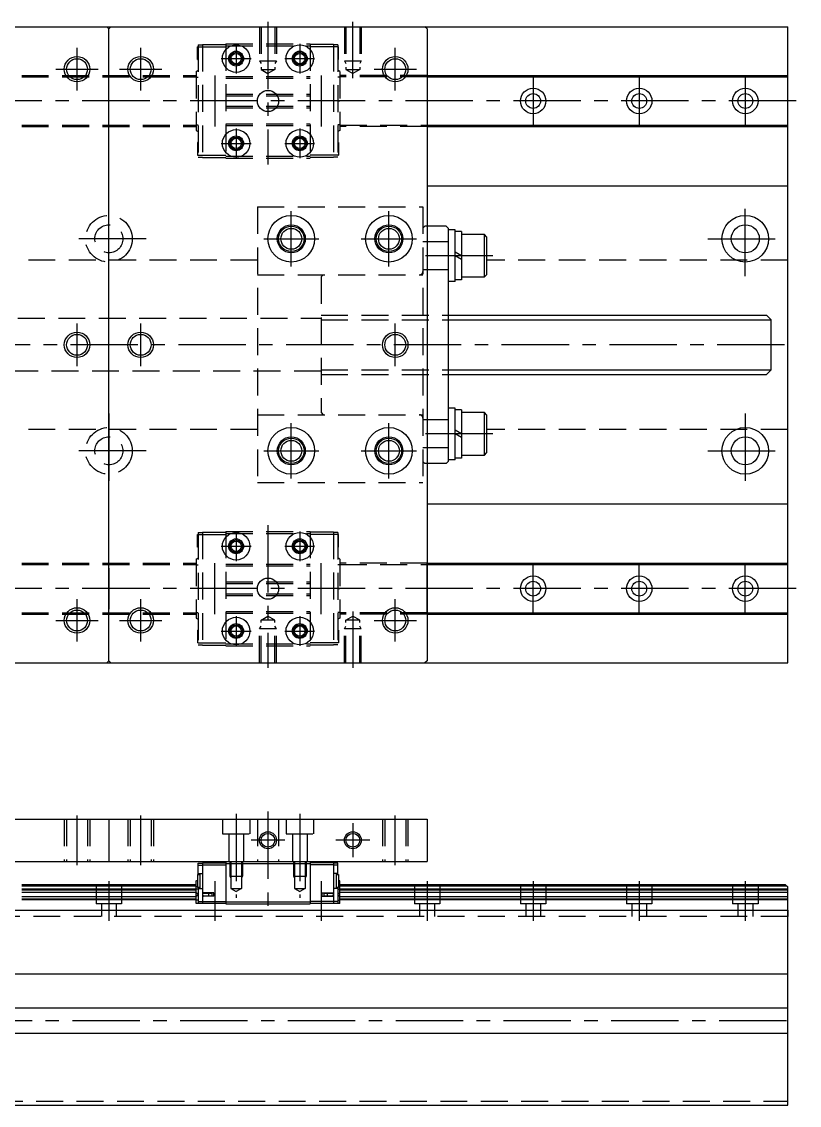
# Model space of a CAD drawing. Extents: x -2 to 674, y -8 to 273.
# Drawn here: x 490.3 to 673.6, y 17.5 to 273 of the extents above; entities that cross this region are included whole.
import ezdxf

# ---------------------------------------------------------------- set-up
doc = ezdxf.new("R2010")
doc.units = 0
doc.header["$LTSCALE"] = 0.5
doc.linetypes.add('CENTER', pattern=[50.8, 31.75, -6.35, 6.35, -6.35])
doc.linetypes.add('DASHED', pattern=[19.05, 12.7, -6.35])
for name, color, linetype in [('MSM_CENTER', 1, 'CENTER'), ('MSM_CONTINUOUS', 7, 'CONTINUOUS'), ('MSM_DASHED', 4, 'DASHED'), ('MSM_NARROW', 5, 'CONTINUOUS')]:
    doc.layers.add(name, color=color, linetype=linetype)

msp = doc.modelspace()

# ---------------------------------------------------------------- linework, layer by layer
at = {"layer": 'MSM_CENTER'}
for p, q in [((548.36, 273.03), (548.36, 239.33)), ((568.36, 259.7), (568.36, 273.03)), ((503.36, 256.83), (503.36, 266.83)), ((518.36, 256.83), (518.36, 266.83)), ((540.86, 267.83), (540.86, 260.83)), ((555.86, 267.83), (555.86, 260.83)), ((578.36, 256.83), (578.36, 266.83)), ((537.36, 264.33), (544.36, 264.33)), ((552.36, 264.33), (559.36, 264.33)), ((498.36, 261.83), (508.36, 261.83)), ((513.36, 261.83), (523.36, 261.83)), ((573.36, 261.83), (583.36, 261.83)), ((510.86, 249.53), (510.86, 259.13)), ((535.86, 260.33), (535.86, 248.33)), ((560.86, 260.33), (560.86, 248.33)), ((585.86, 260.33), (585.86, 248.33)), ((610.86, 260.33), (610.86, 248.33)), ((635.86, 260.33), (635.86, 248.33)), ((660.86, 260.33), (660.86, 248.33)), ((672.88, 254.33), (346.83, 254.33)), ((540.86, 247.83), (540.86, 240.83)), ((555.86, 247.83), (555.86, 240.83)), ((537.36, 244.33), (544.36, 244.33)), ((552.36, 244.33), (559.36, 244.33)), ((510.86, 213.03), (510.86, 230.63)), ((660.86, 213.03), (660.86, 230.63)), ((553.86, 215.33), (553.86, 228.33)), ((576.86, 215.33), (576.86, 228.33)), ((519.66, 221.83), (502.06, 221.83)), ((547.36, 221.83), (560.36, 221.83)), ((570.36, 221.83), (583.36, 221.83)), ((652.06, 221.83), (669.66, 221.83)), ((601.38, 217.83), (582.86, 217.83)), ((503.36, 191.83), (503.36, 201.83)), ((518.36, 191.83), (518.36, 201.83)), ((578.36, 191.83), (578.36, 201.83)), ((670.11, 196.83), (234.71, 196.83)), ((510.86, 180.63), (510.86, 163.03)), ((660.86, 180.63), (660.86, 163.03)), ((553.86, 165.33), (553.86, 178.33)), ((576.86, 165.33), (576.86, 178.33)), ((601.38, 175.83), (582.86, 175.83)), ((519.66, 171.83), (502.06, 171.83)), ((547.36, 171.83), (560.36, 171.83)), ((570.36, 171.83), (583.36, 171.83)), ((652.06, 171.83), (669.66, 171.83)), ((548.36, 154.33), (548.36, 120.62)), ((540.86, 152.83), (540.86, 145.83)), ((555.86, 152.83), (555.86, 145.83)), ((537.36, 149.33), (544.36, 149.33)), ((552.36, 149.33), (559.36, 149.33)), ((510.86, 144.13), (510.86, 134.53)), ((535.86, 133.33), (535.86, 145.33)), ((560.86, 133.33), (560.86, 145.33)), ((585.86, 133.33), (585.86, 145.33)), ((610.86, 133.33), (610.86, 145.33)), ((635.86, 133.33), (635.86, 145.33)), ((660.86, 133.33), (660.86, 145.33)), ((672.88, 139.33), (346.83, 139.33)), ((503.36, 126.83), (503.36, 136.83)), ((518.36, 126.83), (518.36, 136.83)), ((578.36, 126.83), (578.36, 136.83)), ((568.36, 133.96), (568.36, 120.62)), ((498.36, 131.83), (508.36, 131.83)), ((513.36, 131.83), (523.36, 131.83)), ((540.86, 132.83), (540.86, 125.83)), ((555.86, 132.83), (555.86, 125.83)), ((573.36, 131.83), (583.36, 131.83)), ((537.36, 129.33), (544.36, 129.33)), ((552.36, 129.33), (559.36, 129.33)), ((503.36, 74.11), (503.36, 85.86)), ((518.36, 74.11), (518.36, 85.86)), ((540.86, 86.22), (540.86, 66.41)), ((548.36, 86.74), (548.36, 63.49)), ((555.86, 86.22), (555.86, 66.41)), ((578.36, 74.11), (578.36, 85.86)), ((568.36, 83.99), (568.36, 75.99)), ((552.36, 79.99), (544.36, 79.99)), ((572.36, 79.99), (564.36, 79.99)), ((510.86, 70.31), (510.86, 60.97)), ((535.86, 70.31), (535.86, 60.97)), ((560.86, 70.31), (560.86, 60.97)), ((585.86, 70.31), (585.86, 60.97)), ((610.86, 70.31), (610.86, 60.97)), ((635.86, 70.31), (635.86, 60.97)), ((660.86, 70.31), (660.86, 60.97)), ((349.87, 37.49), (673.59, 37.49))]:
    msp.add_line(p, q, dxfattribs=at)
at = {"layer": 'MSM_CONTINUOUS'}
for p, q in [((340.86, 271.83), (670.86, 271.83)), ((510.86, 271.33), (510.36, 271.83)), ((510.86, 271.33), (511.36, 271.83)), ((510.86, 122.33), (510.86, 271.33)), ((585.86, 271.33), (585.36, 271.83)), ((585.86, 271.33), (585.86, 122.33)), ((670.86, 121.83), (670.86, 271.83)), ((585.86, 260.33), (670.86, 260.33)), ((585.86, 260.03), (670.86, 260.03)), ((585.86, 248.63), (670.86, 248.63)), ((585.86, 248.33), (670.86, 248.33)), ((585.86, 234.33), (670.86, 234.33)), ((590.36, 224.83), (585.86, 224.83)), ((590.36, 224.83), (590.86, 224.33)), ((590.86, 224.33), (590.86, 169.33)), ((592.46, 223.93), (590.86, 223.93)), ((592.46, 211.73), (592.46, 223.93)), ((593.96, 223.53), (592.46, 223.53)), ((593.96, 223.53), (593.96, 212.13)), ((599.36, 222.83), (593.96, 222.83)), ((599.96, 222.23), (599.36, 222.83)), ((599.36, 212.83), (599.36, 222.83)), ((599.96, 213.43), (599.96, 222.23)), ((593.96, 217.83), (592.46, 218.69)), ((593.96, 216.96), (592.46, 217.83)), ((593.96, 212.13), (592.46, 212.13)), ((593.96, 212.83), (599.36, 212.83)), ((599.36, 212.83), (599.96, 213.43)), ((592.46, 211.73), (590.86, 211.73)), ((590.86, 203.83), (665.86, 203.83)), ((665.86, 203.83), (666.86, 202.83)), ((666.86, 202.83), (666.86, 190.83)), ((590.86, 189.83), (665.86, 189.83)), ((666.86, 190.83), (665.86, 189.83)), ((592.46, 181.93), (590.86, 181.93)), ((592.46, 169.73), (592.46, 181.93)), ((593.96, 181.53), (592.46, 181.53)), ((593.96, 181.53), (593.96, 170.13)), ((599.36, 180.83), (593.96, 180.83)), ((599.96, 180.23), (599.36, 180.83)), ((599.36, 170.83), (599.36, 180.83)), ((599.96, 171.43), (599.96, 180.23)), ((593.96, 175.83), (592.46, 176.69)), ((593.96, 174.96), (592.46, 175.83)), ((599.36, 170.83), (599.96, 171.43)), ((590.36, 168.83), (585.86, 168.83)), ((590.36, 168.83), (590.86, 169.33)), ((592.46, 169.73), (590.86, 169.73)), ((593.96, 170.13), (592.46, 170.13)), ((593.96, 170.83), (599.36, 170.83)), ((585.86, 159.33), (670.86, 159.33)), ((585.86, 145.33), (670.86, 145.33)), ((585.86, 145.03), (670.86, 145.03)), ((585.86, 133.63), (670.86, 133.63)), ((585.86, 133.33), (670.86, 133.33)), ((340.86, 121.83), (670.86, 121.83)), ((510.86, 122.33), (510.36, 121.83)), ((510.86, 122.33), (511.36, 121.83)), ((585.86, 122.33), (585.36, 121.83)), ((435.86, 84.99), (585.86, 84.99)), ((510.86, 84.99), (510.86, 74.99)), ((585.86, 84.99), (585.86, 74.99)), ((435.86, 74.99), (585.86, 74.99)), ((531.91, 71.89), (531.91, 74.59)), ((531.91, 74.59), (532.91, 74.59)), ((532.91, 74.69), (532.91, 65.09)), ((532.91, 74.69), (538.41, 74.69)), ((532.91, 74.19), (538.41, 74.19)), ((538.41, 74.99), (538.41, 64.99)), ((538.41, 74.49), (558.31, 74.49)), ((558.31, 74.99), (558.31, 64.99)), ((563.81, 74.69), (558.31, 74.69)), ((563.81, 74.19), (558.31, 74.19)), ((563.81, 74.69), (563.81, 65.09)), ((564.81, 74.59), (563.81, 74.59)), ((564.81, 71.89), (564.81, 74.59)), ((531.71, 71.89), (532.31, 71.89)), ((531.71, 71.89), (531.71, 68.89)), ((531.91, 74.09), (532.91, 74.09)), ((531.91, 72.19), (532.91, 72.19)), ((532.31, 72.19), (532.31, 68.59)), ((564.81, 74.09), (563.81, 74.09)), ((564.81, 72.19), (563.81, 72.19)), ((564.41, 72.19), (564.41, 68.59)), ((564.41, 71.89), (565.01, 71.89)), ((565.01, 71.89), (565.01, 68.89)), ((531.41, 69.49), (490.31, 69.49)), ((531.41, 69.19), (490.31, 69.19)), ((531.41, 70.42), (531.71, 70.6)), ((531.41, 65.09), (531.41, 70.42)), ((531.41, 69.12), (531.71, 69.12)), ((565.31, 70.42), (565.01, 70.6)), ((565.31, 69.12), (565.01, 69.12)), ((565.31, 65.09), (565.31, 70.42)), ((670.36, 69.49), (565.31, 69.49)), ((670.66, 69.19), (565.31, 69.19)), ((670.36, 69.49), (670.86, 68.99)), ((531.41, 68.45), (490.31, 68.45)), ((531.41, 68.24), (490.31, 68.24)), ((531.41, 67.69), (490.31, 67.69)), ((531.41, 66.69), (490.31, 66.69)), ((531.91, 68.49), (531.41, 68.49)), ((531.91, 67.37), (531.41, 67.63)), ((531.91, 67.27), (531.41, 67.53)), ((531.91, 67.1), (531.41, 66.84)), ((531.91, 67.01), (531.41, 66.75)), ((532.31, 68.89), (531.71, 68.89)), ((531.91, 68.89), (531.91, 65.09)), ((531.91, 68.59), (532.91, 68.59)), ((531.91, 67.1), (531.91, 67.1)), ((535.61, 67.59), (532.91, 67.59)), ((535.61, 66.79), (532.91, 66.79)), ((533.26, 67.54), (535.11, 67.54)), ((535.11, 66.84), (533.26, 66.84)), ((533.71, 67.54), (533.71, 67.59)), ((533.71, 66.79), (533.71, 66.84)), ((534.17, 67.54), (534.17, 67.59)), ((534.17, 66.79), (534.17, 66.84)), ((534.31, 67.54), (534.31, 66.84)), ((535.11, 67.54), (535.11, 66.84)), ((535.61, 66.79), (535.61, 67.59)), ((561.11, 67.59), (563.81, 67.59)), ((561.11, 66.79), (561.11, 67.59)), ((561.11, 66.79), (563.81, 66.79)), ((561.61, 66.84), (561.61, 67.54)), ((561.61, 67.54), (563.46, 67.54)), ((563.46, 66.84), (561.61, 66.84)), ((562.41, 66.84), (562.41, 67.54)), ((562.55, 67.54), (562.55, 67.59)), ((562.55, 66.79), (562.55, 66.84)), ((563.01, 67.54), (563.01, 67.59)), ((563.01, 66.79), (563.01, 66.84)), ((564.81, 68.59), (563.81, 68.59)), ((565.01, 68.89), (564.41, 68.89)), ((564.81, 68.89), (564.81, 65.09)), ((564.81, 68.49), (565.31, 68.49)), ((564.81, 67.37), (565.31, 67.63)), ((564.81, 67.27), (565.31, 67.53)), ((564.81, 67.1), (564.81, 67.1)), ((564.81, 67.1), (565.31, 66.84)), ((564.81, 67.01), (565.31, 66.75)), ((670.86, 68.45), (565.31, 68.45)), ((670.86, 68.24), (565.31, 68.24)), ((670.86, 67.69), (565.31, 67.69)), ((670.86, 66.69), (565.31, 66.69)), ((670.86, 17.49), (670.86, 68.99)), ((531.41, 66.13), (490.31, 66.13)), ((531.41, 65.92), (490.31, 65.92)), ((531.91, 65.88), (531.41, 65.88)), ((538.41, 65.09), (531.41, 65.09)), ((531.91, 65.59), (538.41, 65.59)), ((538.41, 65.49), (558.31, 65.49)), ((538.41, 64.99), (558.31, 64.99)), ((564.81, 65.59), (558.31, 65.59)), ((565.31, 65.09), (558.31, 65.09)), ((564.81, 65.88), (565.31, 65.88)), ((670.86, 66.13), (565.31, 66.13)), ((670.86, 65.92), (565.31, 65.92)), ((350.86, 63.49), (670.86, 63.49)), ((350.86, 48.49), (670.86, 48.49)), ((350.86, 40.49), (670.86, 40.49)), ((350.86, 34.49), (670.86, 34.49)), ((350.86, 17.49), (670.86, 17.49))]:
    msp.add_line(p, q, dxfattribs=at)
for centre, radius in [((540.86, 264.33), 3.25), ((540.86, 264.33), 1.75), ((555.86, 264.33), 3.25), ((555.86, 264.33), 1.75), ((503.36, 261.83), 2.46), ((518.36, 261.83), 2.46), ((540.86, 264.33), 1.23), ((555.86, 264.33), 1.23), ((578.36, 261.83), 2.46), ((548.36, 254.33), 2.5), ((610.86, 254.33), 3), ((610.86, 254.33), 1.75), ((635.86, 254.33), 3), ((635.86, 254.33), 1.75), ((660.86, 254.33), 3), ((660.86, 254.33), 1.75), ((540.86, 244.33), 3.25), ((540.86, 244.33), 1.75), ((540.86, 244.33), 1.23), ((555.86, 244.33), 3.25), ((555.86, 244.33), 1.75), ((555.86, 244.33), 1.23), ((553.86, 221.83), 5.5), ((553.86, 221.83), 3.3), ((576.86, 221.83), 5.5), ((576.86, 221.83), 3.3), ((660.86, 221.83), 5.5), ((660.86, 221.83), 3.3), ((553.86, 221.83), 2.46), ((576.86, 221.83), 2.46), ((503.36, 196.83), 2.46), ((518.36, 196.83), 2.46), ((578.36, 196.83), 2.46), ((553.86, 171.83), 5.5), ((576.86, 171.83), 5.5), ((660.86, 171.83), 5.5), ((553.86, 171.83), 3.3), ((553.86, 171.83), 2.46), ((576.86, 171.83), 3.3), ((576.86, 171.83), 2.46), ((660.86, 171.83), 3.3), ((540.86, 149.33), 3.25), ((540.86, 149.33), 1.75), ((555.86, 149.33), 3.25), ((555.86, 149.33), 1.75), ((540.86, 149.33), 1.23), ((555.86, 149.33), 1.23), ((548.36, 139.33), 2.5), ((610.86, 139.33), 3), ((610.86, 139.33), 1.75), ((635.86, 139.33), 3), ((635.86, 139.33), 1.75), ((660.86, 139.33), 3), ((660.86, 139.33), 1.75), ((503.36, 131.83), 2.46), ((518.36, 131.83), 2.46), ((578.36, 131.83), 2.46), ((540.86, 129.33), 3.25), ((540.86, 129.33), 1.75), ((540.86, 129.33), 1.23), ((555.86, 129.33), 3.25), ((555.86, 129.33), 1.75), ((555.86, 129.33), 1.23), ((548.36, 79.99), 1.62), ((568.36, 79.99), 1.62)]:
    msp.add_circle(centre, radius, dxfattribs=at)
for centre, start, end in [((533.26, 67.19), 90, 270), ((563.46, 67.19), 270, 90)]:
    msp.add_arc(centre, 0.35, start, end, dxfattribs=at)
at = {"layer": 'MSM_DASHED'}
for p, q in [((546.36, 271.83), (546.36, 263.83)), ((546.74, 271.83), (546.74, 261.76)), ((549.98, 271.83), (549.98, 261.76)), ((550.36, 271.83), (550.36, 263.83)), ((566.36, 271.83), (566.36, 263.83)), ((566.74, 271.83), (566.74, 261.76)), ((569.98, 271.83), (569.98, 261.76)), ((570.36, 271.83), (570.36, 263.83)), ((531.91, 267.13), (531.71, 267.13)), ((531.71, 264.13), (531.71, 267.13)), ((531.91, 267.58), (532.91, 267.58)), ((531.91, 267.58), (531.91, 241.08)), ((531.91, 267.08), (532.91, 267.08)), ((532.91, 267.63), (538.41, 267.63)), ((532.91, 267.63), (532.91, 241.03)), ((532.91, 267.13), (538.41, 267.13)), ((538.41, 267.83), (558.31, 267.83)), ((538.41, 267.83), (538.41, 240.83)), ((538.41, 267.33), (558.31, 267.33)), ((558.31, 267.83), (558.31, 240.83)), ((563.81, 267.63), (558.31, 267.63)), ((563.81, 267.13), (558.31, 267.13)), ((563.81, 267.63), (563.81, 241.03)), ((564.81, 267.58), (563.81, 267.58)), ((564.81, 267.08), (563.81, 267.08)), ((564.81, 267.58), (564.81, 241.08)), ((565.01, 267.13), (564.81, 267.13)), ((565.01, 264.13), (565.01, 267.13)), ((531.71, 264.13), (531.91, 264.13)), ((546.36, 263.83), (550.36, 263.83)), ((546.36, 263.83), (546.74, 263.17)), ((550.36, 263.83), (549.98, 263.17)), ((564.81, 264.13), (565.01, 264.13)), ((566.36, 263.83), (570.36, 263.83)), ((566.36, 263.83), (566.74, 263.17)), ((570.36, 263.83), (569.98, 263.17)), ((531.41, 261.26), (531.91, 261.56)), ((531.41, 261.26), (531.41, 247.4)), ((546.74, 261.76), (549.98, 261.76)), ((546.74, 261.76), (548.36, 260.83)), ((549.98, 261.76), (548.36, 260.83)), ((565.31, 261.26), (564.81, 261.56)), ((565.31, 261.26), (565.31, 247.4)), ((566.74, 261.76), (569.98, 261.76)), ((566.74, 261.76), (568.36, 260.83)), ((569.98, 261.76), (568.36, 260.83)), ((490.31, 260.33), (531.41, 260.33)), ((490.31, 260.03), (531.41, 260.03)), ((531.41, 259.96), (531.91, 259.96)), ((538.41, 260.13), (558.31, 260.13)), ((538.41, 259.73), (558.31, 259.73)), ((565.31, 259.96), (564.81, 259.96)), ((585.86, 260.33), (565.31, 260.33)), ((585.86, 260.03), (565.31, 260.03)), ((538.41, 255.93), (558.31, 255.93)), ((531.91, 254.33), (531.41, 254.33)), ((538.41, 255.53), (558.31, 255.53)), ((538.41, 253.13), (558.31, 253.13)), ((564.81, 254.33), (565.31, 254.33)), ((538.41, 252.73), (558.31, 252.73)), ((490.31, 248.63), (531.41, 248.63)), ((490.31, 248.33), (531.41, 248.33)), ((531.41, 248.7), (531.91, 248.7)), ((538.41, 248.93), (558.31, 248.93)), ((538.41, 248.53), (558.31, 248.53)), ((565.31, 248.7), (564.81, 248.7)), ((565.31, 248.63), (585.86, 248.63)), ((585.86, 248.33), (565.31, 248.33)), ((531.41, 247.4), (531.91, 247.1)), ((565.31, 247.4), (564.81, 247.1)), ((531.91, 244.53), (531.71, 244.53)), ((531.71, 244.53), (531.71, 241.53)), ((565.01, 244.53), (564.81, 244.53)), ((565.01, 244.53), (565.01, 241.53)), ((531.71, 241.53), (531.91, 241.53)), ((531.91, 241.58), (532.91, 241.58)), ((531.91, 241.08), (532.91, 241.08)), ((532.91, 241.53), (538.41, 241.53)), ((532.91, 241.03), (538.41, 241.03)), ((538.41, 241.33), (558.31, 241.33)), ((538.41, 240.83), (558.31, 240.83)), ((563.81, 241.53), (558.31, 241.53)), ((563.81, 241.03), (558.31, 241.03)), ((564.81, 241.58), (563.81, 241.58)), ((564.81, 241.08), (563.81, 241.08)), ((564.81, 241.53), (565.01, 241.53)), ((545.86, 229.33), (545.86, 164.33)), ((545.86, 229.33), (584.86, 229.33)), ((584.86, 229.33), (584.86, 164.33)), ((585.36, 224.83), (584.86, 224.33)), ((585.86, 224.83), (585.36, 224.83)), ((590.86, 221.13), (584.86, 221.13)), ((545.86, 216.83), (475.86, 216.83)), ((670.86, 216.83), (599.96, 216.83)), ((545.86, 213.33), (584.86, 213.33)), ((561.36, 213.33), (560.86, 212.83)), ((560.86, 212.83), (560.86, 180.83)), ((590.86, 214.53), (584.86, 214.53)), ((460.86, 203.08), (560.86, 203.08)), ((560.86, 203.83), (590.86, 203.83)), ((560.86, 202.75), (590.86, 202.75)), ((560.86, 190.58), (460.86, 190.58)), ((560.86, 190.91), (590.86, 190.91)), ((560.86, 189.83), (590.86, 189.83)), ((545.86, 180.33), (584.86, 180.33)), ((560.86, 180.83), (561.36, 180.33)), ((590.86, 179.13), (584.86, 179.13)), ((545.86, 176.83), (475.86, 176.83)), ((670.86, 176.83), (599.96, 176.83)), ((590.86, 172.53), (584.86, 172.53)), ((585.36, 168.83), (584.86, 169.33)), ((585.86, 168.83), (585.36, 168.83)), ((545.86, 164.33), (584.86, 164.33)), ((531.71, 152.13), (531.91, 152.13)), ((531.71, 149.13), (531.71, 152.13)), ((531.91, 152.58), (531.91, 126.08)), ((531.91, 152.58), (532.91, 152.58)), ((531.91, 152.08), (532.91, 152.08)), ((532.91, 152.63), (532.91, 126.03)), ((532.91, 152.63), (538.41, 152.63)), ((532.91, 152.13), (538.41, 152.13)), ((538.41, 152.83), (558.31, 152.83)), ((538.41, 152.83), (538.41, 125.83)), ((538.41, 152.33), (558.31, 152.33)), ((558.31, 152.83), (558.31, 125.83)), ((563.81, 152.63), (558.31, 152.63)), ((563.81, 152.13), (558.31, 152.13)), ((563.81, 152.63), (563.81, 126.03)), ((564.81, 152.58), (563.81, 152.58)), ((564.81, 152.08), (563.81, 152.08)), ((564.81, 152.58), (564.81, 126.08)), ((564.81, 152.13), (565.01, 152.13)), ((565.01, 149.13), (565.01, 152.13)), ((531.91, 149.13), (531.71, 149.13)), ((565.01, 149.13), (564.81, 149.13)), ((531.41, 146.26), (531.91, 146.56)), ((531.41, 146.26), (531.41, 132.4)), ((565.31, 146.26), (564.81, 146.56)), ((565.31, 146.26), (565.31, 132.4)), ((490.31, 145.33), (531.41, 145.33)), ((490.31, 145.03), (531.41, 145.03)), ((531.41, 144.96), (531.91, 144.96)), ((538.41, 145.13), (558.31, 145.13)), ((538.41, 144.73), (558.31, 144.73)), ((565.31, 144.96), (564.81, 144.96)), ((585.86, 145.33), (565.31, 145.33)), ((565.31, 145.03), (585.86, 145.03)), ((538.41, 140.93), (558.31, 140.93)), ((531.91, 139.33), (531.41, 139.33)), ((538.41, 140.53), (558.31, 140.53)), ((538.41, 138.13), (558.31, 138.13)), ((564.81, 139.33), (565.31, 139.33)), ((538.41, 137.73), (558.31, 137.73)), ((490.31, 133.63), (531.41, 133.63)), ((490.31, 133.33), (531.41, 133.33)), ((531.41, 133.7), (531.91, 133.7)), ((538.41, 133.93), (558.31, 133.93)), ((538.41, 133.53), (558.31, 133.53)), ((565.31, 133.7), (564.81, 133.7)), ((585.86, 133.63), (565.31, 133.63)), ((585.86, 133.33), (565.31, 133.33)), ((531.41, 132.4), (531.91, 132.1)), ((546.36, 129.83), (546.74, 130.49)), ((546.74, 131.89), (548.36, 132.83)), ((549.98, 131.89), (546.74, 131.89)), ((546.74, 121.83), (546.74, 131.89)), ((549.98, 131.89), (548.36, 132.83)), ((549.98, 121.83), (549.98, 131.89)), ((550.36, 129.83), (549.98, 130.49)), ((565.31, 132.4), (564.81, 132.1)), ((566.36, 129.83), (566.74, 130.49)), ((566.74, 131.89), (568.36, 132.83)), ((569.98, 131.89), (566.74, 131.89)), ((566.74, 121.83), (566.74, 131.89)), ((569.98, 131.89), (568.36, 132.83)), ((569.98, 121.83), (569.98, 131.89)), ((570.36, 129.83), (569.98, 130.49)), ((531.71, 129.53), (531.91, 129.53)), ((531.71, 129.53), (531.71, 126.53)), ((550.36, 129.83), (546.36, 129.83)), ((546.36, 121.83), (546.36, 129.83)), ((550.36, 121.83), (550.36, 129.83)), ((564.81, 129.53), (565.01, 129.53)), ((565.01, 129.53), (565.01, 126.53)), ((570.36, 129.83), (566.36, 129.83)), ((566.36, 121.83), (566.36, 129.83)), ((570.36, 121.83), (570.36, 129.83)), ((531.91, 126.53), (531.71, 126.53)), ((531.91, 126.58), (532.91, 126.58)), ((531.91, 126.08), (532.91, 126.08)), ((532.91, 126.53), (538.41, 126.53)), ((532.91, 126.03), (538.41, 126.03)), ((538.41, 126.33), (558.31, 126.33)), ((538.41, 125.83), (558.31, 125.83)), ((563.81, 126.53), (558.31, 126.53)), ((563.81, 126.03), (558.31, 126.03)), ((564.81, 126.58), (563.81, 126.58)), ((564.81, 126.08), (563.81, 126.08)), ((565.01, 126.53), (564.81, 126.53)), ((500.36, 84.99), (500.36, 74.99)), ((500.9, 84.99), (500.9, 74.99)), ((505.82, 84.99), (505.82, 74.99)), ((506.36, 84.99), (506.36, 74.99)), ((515.36, 84.99), (515.36, 74.99)), ((515.9, 84.99), (515.9, 74.99)), ((520.82, 84.99), (520.82, 74.99)), ((521.36, 84.99), (521.36, 74.99)), ((537.61, 84.99), (537.61, 81.49)), ((544.11, 84.99), (544.11, 81.49)), ((545.86, 84.99), (545.86, 74.99)), ((550.86, 84.99), (550.86, 74.99)), ((552.61, 84.99), (552.61, 81.49)), ((559.11, 84.99), (559.11, 81.49)), ((575.36, 84.99), (575.36, 74.99)), ((575.9, 84.99), (575.9, 74.99)), ((580.82, 84.99), (580.82, 74.99)), ((581.36, 84.99), (581.36, 74.99)), ((537.61, 81.49), (544.11, 81.49)), ((539.11, 81.49), (539.11, 74.99)), ((542.61, 81.49), (542.61, 74.99)), ((552.61, 81.49), (559.11, 81.49)), ((554.11, 81.49), (554.11, 74.99)), ((557.61, 81.49), (557.61, 74.99)), ((539.36, 74.99), (539.36, 71.49)), ((539.63, 74.99), (539.63, 68.62)), ((542.09, 74.99), (542.09, 68.62)), ((542.36, 74.99), (542.36, 71.49)), ((554.36, 74.99), (554.36, 71.49)), ((554.63, 74.99), (554.63, 68.62)), ((557.09, 74.99), (557.09, 68.62)), ((557.36, 74.99), (557.36, 71.49)), ((507.86, 69.49), (507.86, 64.99)), ((513.86, 69.49), (513.86, 64.99)), ((539.36, 71.49), (539.63, 71.02)), ((539.36, 71.49), (542.36, 71.49)), ((542.36, 71.49), (542.09, 71.02)), ((554.36, 71.49), (554.63, 71.02)), ((554.36, 71.49), (557.36, 71.49)), ((557.36, 71.49), (557.09, 71.02)), ((582.86, 69.49), (582.86, 64.99)), ((588.86, 69.49), (588.86, 64.99)), ((607.86, 69.49), (607.86, 64.99)), ((613.86, 69.49), (613.86, 64.99)), ((632.86, 69.49), (632.86, 64.99)), ((638.86, 69.49), (638.86, 64.99)), ((657.86, 69.49), (657.86, 64.99)), ((663.86, 69.49), (663.86, 64.99)), ((539.63, 68.62), (542.09, 68.62)), ((539.63, 68.62), (540.86, 67.91)), ((542.09, 68.62), (540.86, 67.91)), ((554.63, 68.62), (557.09, 68.62)), ((554.63, 68.62), (555.86, 67.91)), ((557.09, 68.62), (555.86, 67.91)), ((513.86, 64.99), (507.86, 64.99)), ((509.11, 64.99), (509.11, 61.99)), ((512.61, 64.99), (512.61, 61.99)), ((588.86, 64.99), (582.86, 64.99)), ((584.11, 64.99), (584.11, 61.99)), ((587.61, 64.99), (587.61, 61.99)), ((613.86, 64.99), (607.86, 64.99)), ((609.11, 64.99), (609.11, 61.99)), ((612.61, 64.99), (612.61, 61.99)), ((638.86, 64.99), (632.86, 64.99)), ((634.11, 64.99), (634.11, 61.99)), ((637.61, 64.99), (637.61, 61.99)), ((663.86, 64.99), (657.86, 64.99)), ((659.11, 64.99), (659.11, 61.99)), ((662.61, 64.99), (662.61, 61.99)), ((670.86, 61.99), (350.86, 61.99)), ((670.86, 63.49), (670.86, 61.99)), ((350.86, 18.49), (670.86, 18.49))]:
    msp.add_line(p, q, dxfattribs=at)
for centre, radius in [((510.86, 221.83), 5.5), ((510.86, 221.83), 3.3), ((510.86, 171.83), 5.5), ((510.86, 171.83), 3.3)]:
    msp.add_circle(centre, radius, dxfattribs=at)
for centre, start, end in [((584.06, 214.13), 270, 0), ((584.06, 179.53), 0, 90)]:
    msp.add_arc(centre, 0.8, start, end, dxfattribs=at)
at = {"layer": 'MSM_NARROW'}
for p, q in [((590.86, 202.75), (666.86, 202.75)), ((590.86, 190.91), (666.86, 190.91))]:
    msp.add_line(p, q, dxfattribs=at)
for centre, radius in [((540.86, 264.33), 1.5), ((555.86, 264.33), 1.5), ((503.36, 261.83), 3), ((518.36, 261.83), 3), ((578.36, 261.83), 3), ((540.86, 244.33), 1.5), ((555.86, 244.33), 1.5), ((553.86, 221.83), 3), ((576.86, 221.83), 3), ((503.36, 196.83), 3), ((518.36, 196.83), 3), ((578.36, 196.83), 3), ((553.86, 171.83), 3), ((576.86, 171.83), 3), ((540.86, 149.33), 1.5), ((555.86, 149.33), 1.5), ((503.36, 131.83), 3), ((518.36, 131.83), 3), ((578.36, 131.83), 3), ((540.86, 129.33), 1.5), ((555.86, 129.33), 1.5), ((548.36, 79.99), 2), ((568.36, 79.99), 2)]:
    msp.add_circle(centre, radius, dxfattribs=at)

doc.saveas('drawing.dxf')
